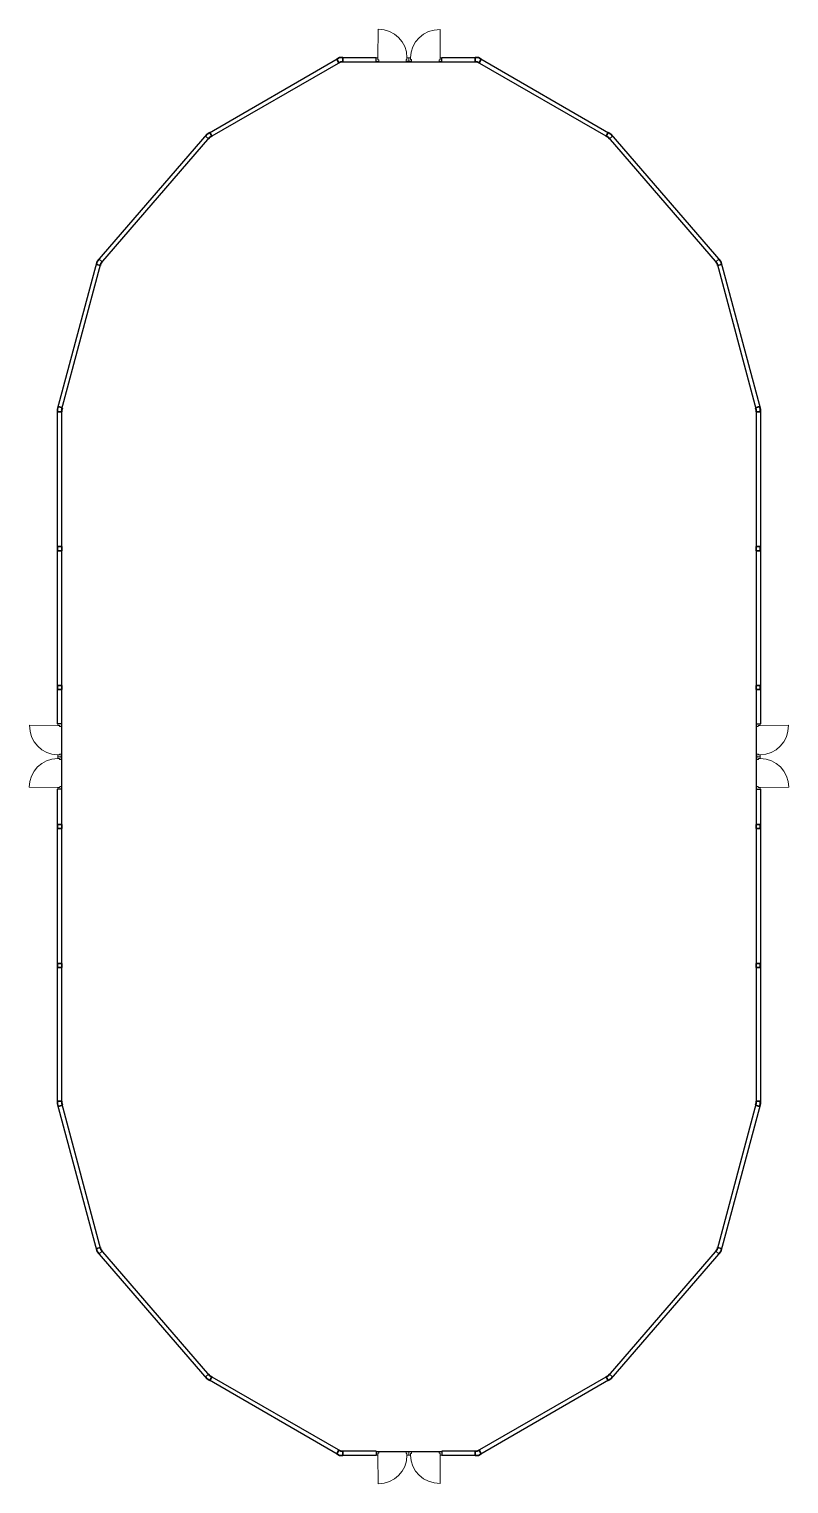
# Model space of a CAD drawing. Header units: millimetres. Extents: x 413 to 164782, y 2038 to 54390.
# Drawn here: x 413 to 27769, y 2038 to 54390 of the extents above; entities outside this region: 1.
import ezdxf

# ---------------------------------------------------------------- set-up
doc = ezdxf.new("R2010")
doc.units = ezdxf.units.MM
doc.header["$MEASUREMENT"] = 0
doc.layers.add('DOOR', color=12, linetype='Continuous', lineweight=20)
doc.layers.add('TEXT', color=35, linetype='Continuous')

msp = doc.modelspace()

# ---------------------------------------------------------------- linework, layer by layer
at = {"lineweight": 25, "ltscale": 10}
for p, q in [((6828, 50614), (11591, 53364)), ((6925, 50496), (11631, 53214)), ((11591, 53364), (12910, 53364)), ((11631, 53214), (12910, 53214)), ((12910, 53214), (12910, 53362)), ((15272, 53364), (16591, 53364)), ((15272, 53214), (15272, 53362)), ((15272, 53214), (16551, 53214)), ((16551, 53214), (21257, 50496)), ((16591, 53364), (21354, 50614)), ((2865, 46026), (6828, 50614)), ((3001, 45954), (6925, 50496)), ((21257, 50496), (25182, 45954)), ((21354, 50614), (25318, 46026)), ((1441, 40714), (2865, 46026)), ((1586, 40675), (3001, 45954)), ((25182, 45954), (26591, 40694)), ((25318, 46026), (26741, 40714)), ((1441, 29395), (1441, 40714)), ((1591, 29395), (1591, 40714)), ((26591, 40694), (26591, 29395)), ((26741, 40714), (26741, 29395)), ((1589, 29395), (1441, 29395)), ((26594, 29395), (26741, 29395)), ((1441, 15714), (1441, 27033)), ((1589, 27033), (1441, 27033)), ((1591, 15733), (1591, 27033)), ((26591, 27033), (26591, 15733)), ((26594, 27033), (26741, 27033)), ((26741, 27033), (26741, 15714)), ((2865, 10401), (1441, 15714)), ((3001, 10473), (1591, 15733)), ((26591, 15733), (25182, 10473)), ((26741, 15714), (25318, 10401)), ((6925, 5931), (3001, 10473)), ((25182, 10473), (21257, 5931)), ((6828, 5814), (2865, 10401)), ((25318, 10401), (21354, 5814)), ((11591, 3064), (6828, 5814)), ((11631, 3214), (6925, 5931)), ((21257, 5931), (16551, 3214)), ((21354, 5814), (16591, 3064)), ((12910, 3214), (11631, 3214)), ((12910, 3214), (12910, 3066)), ((16551, 3214), (15272, 3214)), ((15272, 3214), (15272, 3066)), ((12910, 3064), (11591, 3064)), ((16591, 3064), (15272, 3064))]:
    msp.add_line(p, q, dxfattribs=at)
at = {"lineweight": 35}
for p, q in [((11591, 53364), (11491, 53306)), ((11491, 53306), (11566, 53176)), ((11566, 53176), (11631, 53214)), ((11706, 53364), (11591, 53364)), ((11631, 53214), (11706, 53214)), ((11706, 53214), (11706, 53364)), ((16475, 53214), (16475, 53364)), ((16475, 53364), (16590, 53364)), ((16550, 53214), (16475, 53214)), ((16615, 53176), (16550, 53214)), ((16590, 53364), (16690, 53306)), ((16690, 53306), (16615, 53176)), ((6762, 50538), (6828, 50614)), ((6876, 50440), (6762, 50538)), ((6828, 50614), (6915, 50664)), ((6925, 50496), (6876, 50440)), ((6915, 50664), (6990, 50534)), ((6990, 50534), (6925, 50496)), ((21267, 50664), (21192, 50534)), ((21192, 50534), (21257, 50496)), ((21257, 50496), (21306, 50440)), ((21353, 50614), (21267, 50664)), ((21306, 50440), (21419, 50538)), ((21419, 50538), (21353, 50614)), ((2865, 46026), (2936, 46109)), ((2936, 46109), (3050, 46011)), ((25245, 46109), (25132, 46011)), ((25317, 46026), (25245, 46109)), ((2836, 45921), (2865, 46026)), ((2981, 45882), (2836, 45921)), ((3001, 45954), (2981, 45882)), ((3050, 46011), (3001, 45954)), ((25132, 46011), (25181, 45954)), ((25181, 45954), (25200, 45882)), ((25200, 45882), (25345, 45921)), ((25345, 45921), (25317, 46026)), ((1441, 40714), (1466, 40805)), ((1441, 40619), (1441, 40714)), ((1591, 40619), (1441, 40619)), ((1466, 40805), (1611, 40766)), ((1611, 40766), (1591, 40694)), ((1591, 40694), (1591, 40619)), ((26716, 40805), (26571, 40766)), ((26571, 40766), (26590, 40694)), ((26590, 40694), (26590, 40619)), ((26590, 40619), (26740, 40619)), ((26740, 40714), (26716, 40805)), ((26740, 40619), (26740, 40714)), ((1441, 35769), (1591, 35769)), ((1441, 35619), (1441, 35769)), ((1591, 35619), (1441, 35619)), ((1591, 35769), (1591, 35619)), ((26740, 35769), (26590, 35769)), ((26590, 35769), (26590, 35619)), ((26590, 35619), (26740, 35619)), ((26740, 35619), (26740, 35769)), ((1441, 30769), (1591, 30769)), ((1441, 30619), (1441, 30769)), ((1591, 30619), (1441, 30619)), ((1591, 30769), (1591, 30619)), ((26740, 30769), (26590, 30769)), ((26590, 30769), (26590, 30619)), ((26590, 30619), (26740, 30619)), ((26740, 30619), (26740, 30769)), ((1441, 25769), (1591, 25769)), ((1441, 25619), (1441, 25769)), ((1591, 25769), (1591, 25619)), ((26740, 25769), (26590, 25769)), ((26590, 25769), (26590, 25619)), ((26740, 25619), (26740, 25769)), ((1591, 25619), (1441, 25619)), ((26590, 25619), (26740, 25619)), ((1441, 20769), (1591, 20769)), ((1441, 20619), (1441, 20769)), ((1591, 20619), (1441, 20619)), ((1591, 20769), (1591, 20619)), ((26740, 20769), (26590, 20769)), ((26590, 20769), (26590, 20619)), ((26590, 20619), (26740, 20619)), ((26740, 20619), (26740, 20769)), ((1591, 15809), (1441, 15809)), ((1441, 15809), (1441, 15714)), ((1441, 15714), (1466, 15623)), ((1591, 15734), (1591, 15809)), ((1611, 15662), (1591, 15734)), ((26571, 15662), (26590, 15734)), ((26590, 15734), (26590, 15809)), ((26590, 15809), (26740, 15809)), ((26740, 15714), (26716, 15623)), ((26740, 15809), (26740, 15714)), ((1466, 15623), (1611, 15662)), ((26716, 15623), (26571, 15662)), ((2981, 10546), (2836, 10508)), ((2836, 10508), (2865, 10402)), ((3001, 10474), (2981, 10546)), ((3050, 10417), (3001, 10474)), ((25132, 10417), (25181, 10474)), ((25181, 10474), (25200, 10546)), ((25200, 10546), (25345, 10508)), ((25345, 10508), (25317, 10402)), ((2865, 10402), (2936, 10319)), ((2936, 10319), (3050, 10417)), ((25245, 10319), (25132, 10417)), ((25317, 10402), (25245, 10319)), ((6876, 5988), (6762, 5890)), ((6762, 5890), (6828, 5814)), ((6828, 5814), (6915, 5764)), ((6925, 5932), (6876, 5988)), ((6915, 5764), (6990, 5894)), ((6990, 5894), (6925, 5932)), ((21192, 5894), (21257, 5932)), ((21267, 5764), (21192, 5894)), ((21257, 5932), (21306, 5988)), ((21353, 5814), (21267, 5764)), ((21306, 5988), (21419, 5890)), ((21419, 5890), (21353, 5814)), ((11491, 3122), (11566, 3252)), ((11566, 3252), (11631, 3214)), ((11631, 3214), (11706, 3214)), ((11706, 3214), (11706, 3064)), ((16550, 3214), (16475, 3214)), ((16475, 3214), (16475, 3064)), ((16615, 3252), (16550, 3214)), ((16690, 3122), (16615, 3252)), ((11591, 3064), (11491, 3122)), ((11706, 3064), (11591, 3064)), ((16475, 3064), (16590, 3064)), ((16590, 3064), (16690, 3122))]:
    msp.add_line(p, q, dxfattribs=at)
for p, q in [((12910, 53225), (12910, 53225)), ((12910, 53214), (15272, 53214)), ((1591, 27033), (1591, 29395)), ((26591, 29395), (26591, 27033)), ((1591, 27033), (1591, 27033)), ((1591, 27033), (1591, 27033)), ((26591, 27033), (26591, 27033)), ((12910, 3203), (15272, 3203))]:
    msp.add_line(p, q)
at = {"layer": 'DOOR'}
for points in [[(12982, 54390), (12982, 54390), (12975, 53350), (12975, 53350)], [(14019, 53359), (14023, 53925), (13559, 54386), (12982, 54390)], [(15215, 54375), (14622, 54379), (14152, 53924), (14148, 53358)], [(15215, 54375), (15215, 54375), (15208, 53351), (15208, 53351)], [(12975, 53350), (12975, 53350), (12910, 53351), (12910, 53351)], [(12910, 53351), (12910, 53351), (12910, 53225), (12910, 53225)], [(13006, 53224), (13006, 53224), (12910, 53225), (12910, 53225)], [(12974, 53288), (12974, 53288), (12975, 53350), (12975, 53350)], [(12974, 53288), (12974, 53288), (12974, 53288), (12974, 53288)], [(12974, 53288), (12974, 53288), (13006, 53287), (13006, 53287)], [(13006, 53287), (13006, 53287), (13006, 53224), (13006, 53224)], [(13987, 53297), (13987, 53297), (13986, 53234), (13986, 53234)], [(13986, 53234), (13986, 53234), (14083, 53233), (14083, 53233)], [(14019, 53296), (14019, 53296), (13987, 53297), (13987, 53297)], [(14084, 53359), (14084, 53359), (14019, 53359), (14019, 53359)], [(14019, 53359), (14019, 53359), (14019, 53296), (14019, 53296)], [(14083, 53233), (14083, 53233), (14084, 53359), (14084, 53359)], [(14083, 53233), (14083, 53233), (14084, 53359), (14084, 53359)], [(14179, 53232), (14179, 53232), (14083, 53233), (14083, 53233)], [(14084, 53359), (14084, 53359), (14148, 53358), (14148, 53358)], [(14148, 53358), (14148, 53358), (14147, 53295), (14147, 53295)], [(14147, 53295), (14147, 53295), (14180, 53295), (14180, 53295)], [(14180, 53295), (14180, 53295), (14179, 53232), (14179, 53232)], [(15175, 53226), (15175, 53226), (15176, 53289), (15176, 53289)], [(15272, 53225), (15272, 53225), (15175, 53226), (15175, 53226)], [(15176, 53289), (15176, 53289), (15208, 53288), (15208, 53288)], [(15208, 53288), (15208, 53288), (15208, 53351), (15208, 53351)], [(15208, 53351), (15208, 53351), (15273, 53351), (15273, 53351)], [(15273, 53351), (15273, 53351), (15272, 53225), (15272, 53225)], [(428, 29338), (424, 28745), (879, 28275), (1444, 28271)], [(428, 29338), (428, 29338), (1452, 29331), (1452, 29331)], [(1452, 29331), (1452, 29331), (1452, 29396), (1452, 29396)], [(1452, 29396), (1452, 29396), (1578, 29395), (1578, 29395)], [(1515, 29331), (1515, 29331), (1452, 29331), (1452, 29331)], [(1514, 29299), (1514, 29299), (1515, 29331), (1515, 29331)], [(1578, 29395), (1578, 29395), (1577, 29298), (1577, 29298)], [(26730, 29396), (26730, 29396), (26604, 29395), (26604, 29395)], [(26604, 29395), (26604, 29395), (26605, 29298), (26605, 29298)], [(26668, 29299), (26668, 29299), (26668, 29331), (26668, 29331)], [(26668, 29331), (26668, 29331), (26731, 29331), (26731, 29331)], [(26731, 29331), (26731, 29331), (26730, 29396), (26730, 29396)], [(27754, 29338), (27754, 29338), (26731, 29331), (26731, 29331)], [(27754, 29338), (27758, 28745), (27303, 28275), (26738, 28271)], [(1577, 29298), (1577, 29298), (1514, 29299), (1514, 29299)], [(26605, 29298), (26605, 29298), (26668, 29299), (26668, 29299)], [(1444, 28207), (1444, 28207), (1444, 28271), (1444, 28271)], [(1444, 28271), (1444, 28271), (1507, 28270), (1507, 28270)], [(1507, 28270), (1507, 28270), (1508, 28303), (1508, 28303)], [(1508, 28303), (1508, 28303), (1571, 28302), (1571, 28302)], [(1571, 28302), (1571, 28302), (1570, 28206), (1570, 28206)], [(26675, 28303), (26675, 28303), (26612, 28302), (26612, 28302)], [(26612, 28302), (26612, 28302), (26612, 28206), (26612, 28206)], [(26675, 28270), (26675, 28270), (26675, 28303), (26675, 28303)], [(26738, 28271), (26738, 28271), (26675, 28270), (26675, 28270)], [(26738, 28207), (26738, 28207), (26738, 28271), (26738, 28271)], [(1444, 28142), (878, 28146), (417, 27682), (413, 27105)], [(1570, 28206), (1570, 28206), (1444, 28207), (1444, 28207)], [(1570, 28206), (1570, 28206), (1444, 28207), (1444, 28207)], [(1444, 28207), (1444, 28207), (1444, 28142), (1444, 28142)], [(1444, 28142), (1444, 28142), (1507, 28142), (1507, 28142)], [(1507, 28142), (1507, 28142), (1506, 28110), (1506, 28110)], [(1506, 28110), (1506, 28110), (1569, 28109), (1569, 28109)], [(1569, 28109), (1569, 28109), (1570, 28206), (1570, 28206)], [(26612, 28206), (26612, 28206), (26738, 28207), (26738, 28207)], [(26612, 28206), (26612, 28206), (26738, 28207), (26738, 28207)], [(26613, 28109), (26613, 28109), (26612, 28206), (26612, 28206)], [(26676, 28110), (26676, 28110), (26613, 28109), (26613, 28109)], [(26739, 28142), (26739, 28142), (26676, 28142), (26676, 28142)], [(26676, 28142), (26676, 28142), (26676, 28110), (26676, 28110)], [(26738, 28207), (26738, 28207), (26739, 28142), (26739, 28142)], [(26739, 28142), (27304, 28146), (27765, 27682), (27769, 27105)], [(413, 27105), (413, 27105), (1452, 27098), (1452, 27098)], [(1515, 27097), (1515, 27097), (1452, 27098), (1452, 27098)], [(1452, 27098), (1452, 27098), (1452, 27033), (1452, 27033)], [(1452, 27033), (1452, 27033), (1578, 27033), (1578, 27033)], [(1515, 27097), (1515, 27097), (1516, 27129), (1516, 27129)], [(1515, 27097), (1515, 27097), (1515, 27097), (1515, 27097)], [(1516, 27129), (1516, 27129), (1579, 27129), (1579, 27129)], [(1579, 27129), (1579, 27129), (1578, 27033), (1578, 27033)], [(26604, 27129), (26604, 27129), (26604, 27033), (26604, 27033)], [(26667, 27129), (26667, 27129), (26604, 27129), (26604, 27129)], [(26730, 27033), (26730, 27033), (26604, 27033), (26604, 27033)], [(26667, 27097), (26667, 27097), (26667, 27129), (26667, 27129)], [(26667, 27097), (26667, 27097), (26730, 27098), (26730, 27098)], [(26667, 27097), (26667, 27097), (26667, 27097), (26667, 27097)], [(27769, 27105), (27769, 27105), (26730, 27098), (26730, 27098)], [(26730, 27098), (26730, 27098), (26730, 27033), (26730, 27033)], [(13006, 3204), (13006, 3204), (12910, 3203), (12910, 3203)], [(12910, 3077), (12910, 3077), (12910, 3203), (12910, 3203)], [(13006, 3141), (13006, 3141), (13006, 3204), (13006, 3204)], [(13986, 3194), (13986, 3194), (14083, 3195), (14083, 3195)], [(13987, 3131), (13987, 3131), (13986, 3194), (13986, 3194)], [(14179, 3196), (14179, 3196), (14083, 3195), (14083, 3195)], [(14083, 3195), (14083, 3195), (14084, 3069), (14084, 3069)], [(14083, 3195), (14083, 3195), (14084, 3069), (14084, 3069)], [(14180, 3133), (14180, 3133), (14179, 3196), (14179, 3196)], [(15272, 3203), (15272, 3203), (15175, 3202), (15175, 3202)], [(15175, 3202), (15175, 3202), (15176, 3139), (15176, 3139)], [(15273, 3077), (15273, 3077), (15272, 3203), (15272, 3203)], [(12975, 3077), (12975, 3077), (12910, 3077), (12910, 3077)], [(12974, 3140), (12974, 3140), (13006, 3141), (13006, 3141)], [(12974, 3140), (12974, 3140), (12974, 3140), (12974, 3140)], [(12974, 3140), (12974, 3140), (12975, 3077), (12975, 3077)], [(12982, 2038), (12982, 2038), (12975, 3077), (12975, 3077)], [(14019, 3069), (14023, 2503), (13559, 2042), (12982, 2038)], [(14019, 3131), (14019, 3131), (13987, 3131), (13987, 3131)], [(14019, 3069), (14019, 3069), (14019, 3131), (14019, 3131)], [(14084, 3069), (14084, 3069), (14019, 3069), (14019, 3069)], [(14084, 3069), (14084, 3069), (14148, 3069), (14148, 3069)], [(14147, 3132), (14147, 3132), (14180, 3133), (14180, 3133)], [(14148, 3069), (14148, 3069), (14147, 3132), (14147, 3132)], [(15215, 2053), (14622, 2049), (14152, 2504), (14148, 3069)], [(15176, 3139), (15176, 3139), (15208, 3139), (15208, 3139)], [(15208, 3139), (15208, 3139), (15208, 3076), (15208, 3076)], [(15208, 3076), (15208, 3076), (15273, 3077), (15273, 3077)], [(15215, 2053), (15215, 2053), (15208, 3076), (15208, 3076)]]:
    msp.add_open_spline(points, degree=3, dxfattribs=at)

# ---------------------------------------------------------------- texts
at = {"layer": 'TEXT', "insert": (164777, 8854), "char_height": 1.77, "attachment_point": 1}
msp.add_mtext_dynamic_manual_height_columns('\\pxql;{\\H1.2963x;  }', width=23.55, gutter_width=0.00538, heights=[0], dxfattribs=at)

doc.saveas('drawing.dxf')
